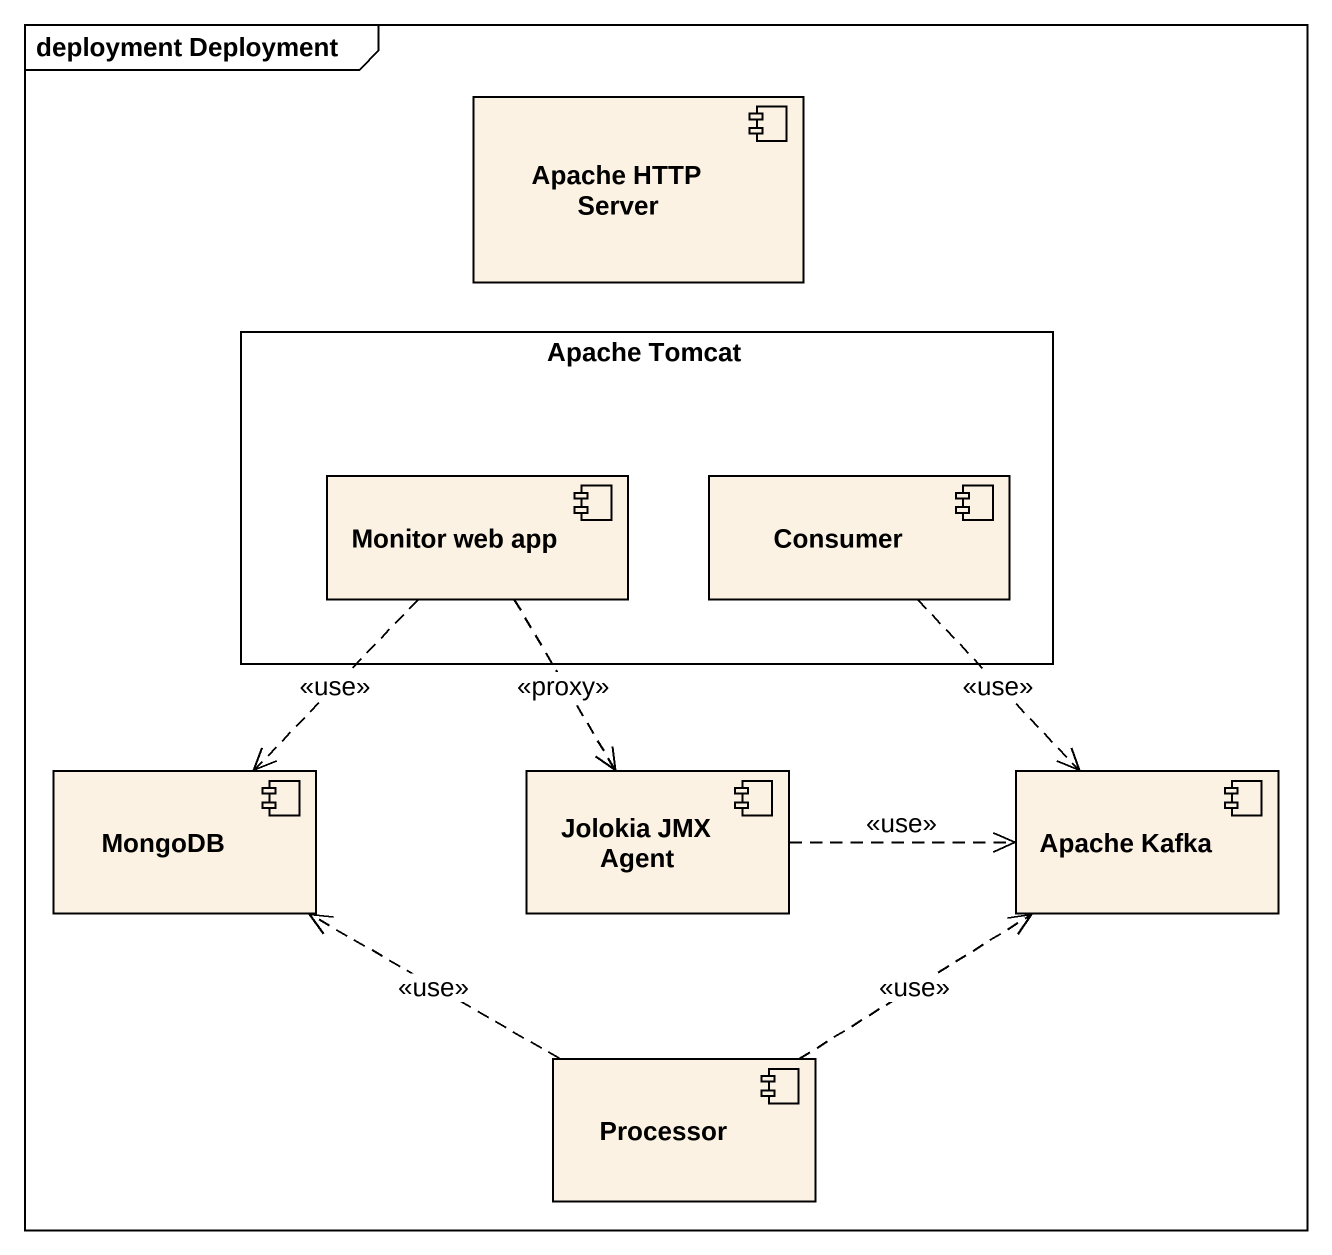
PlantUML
@startuml
mainframe deployment Deployment
component "Apache HTTP Server" as Apache_HTTP_Server
rectangle "Apache Tomcat" as Apache_Tomcat {
  component "Monitor web app" as Monitor_web_app
  component Consumer
}
component MongoDB
component "Jolokia JMX Agent" as Jolokia_JMX_Agent
component "Apache Kafka" as Apache_Kafka
component Processor
Monitor_web_app ..> MongoDB : <<use>>
Monitor_web_app ..> Jolokia_JMX_Agent : <<proxy>>
Consumer ..> Apache_Kafka : <<use>>
Jolokia_JMX_Agent .right.> Apache_Kafka : <<use>>
Processor .left.> MongoDB : <<use>>
Processor .up.> Apache_Kafka : <<use>>
@enduml
